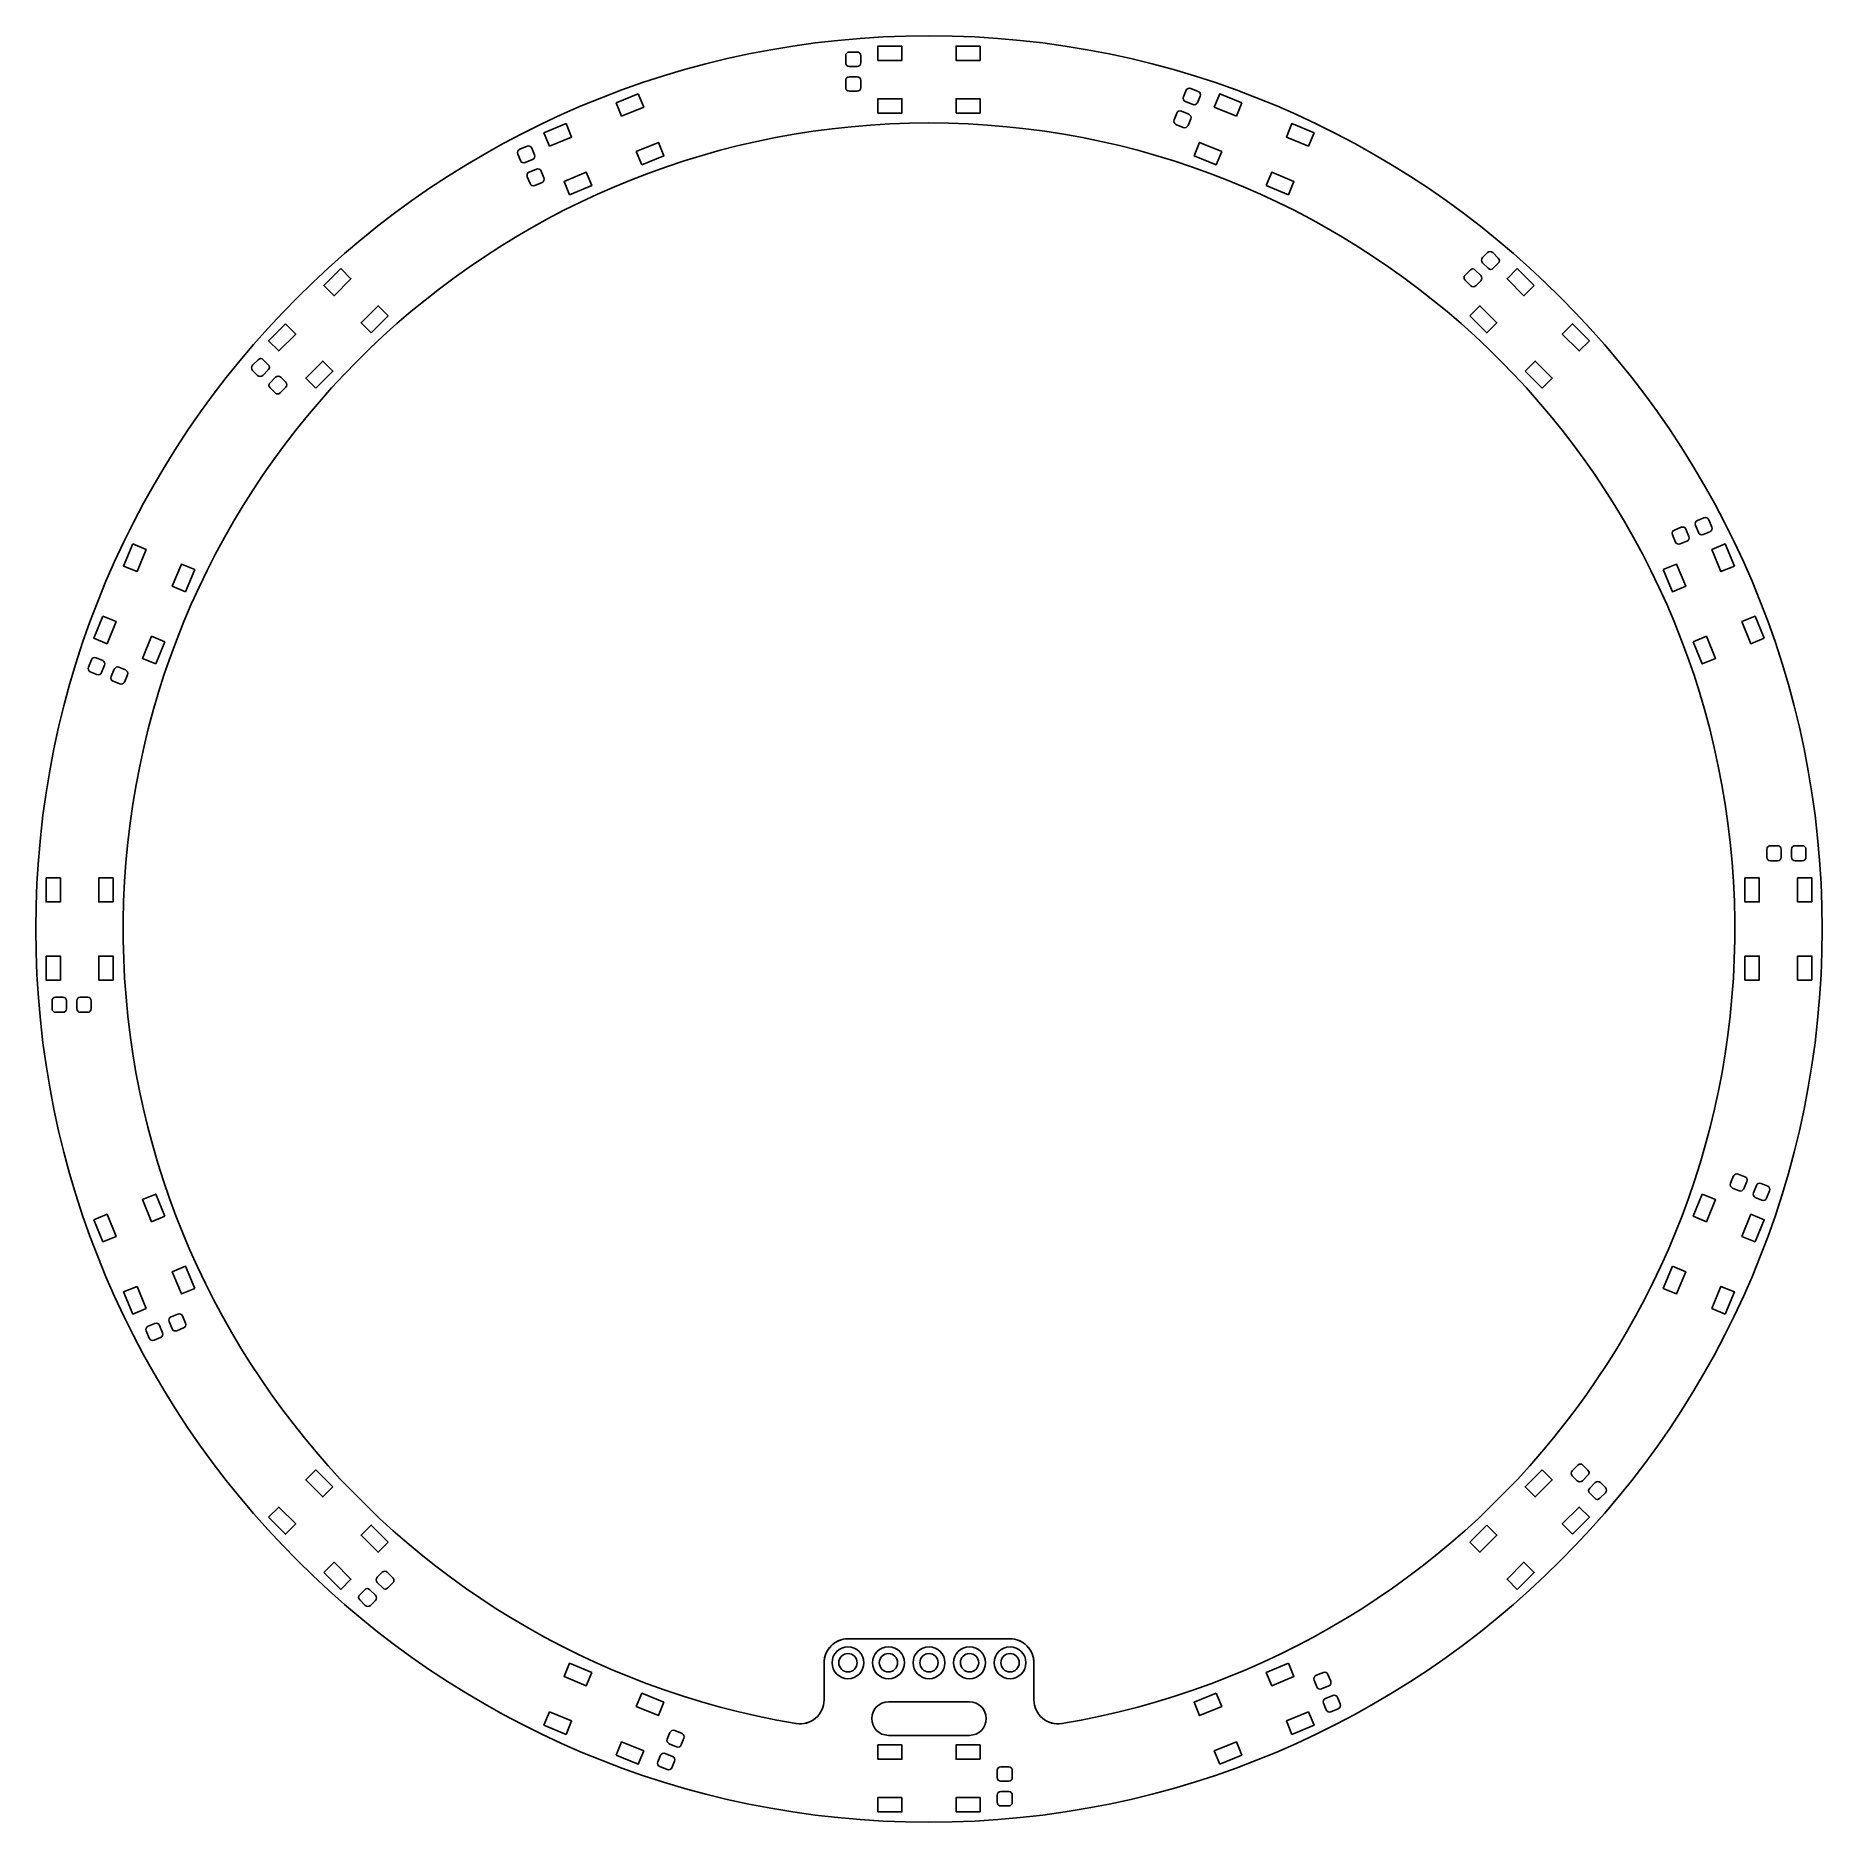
# Model space of a CAD drawing. Header units: millimetres. Extents: x -56 to 56, y -56 to 56.
import ezdxf

# ---------------------------------------------------------------- set-up
doc = ezdxf.new("R2010")
doc.units = ezdxf.units.MM
doc.layers.get('0').update_dxf_attribs({"linetype": 'CONTINUOUS'})

msp = doc.modelspace()

# ---------------------------------------------------------------- linework, layer by layer
for p, q in [((5.08, -44.5), (-5.08, -44.5)), ((-6.58, -46), (-6.58, -48.33)), ((6.58, -48.33), (6.58, -46))]:
    msp.add_line(p, q)
for points in [[(-4.29, 54.84), (-4.34, 54.91), (-4.41, 54.96), (-4.5, 54.98), (-5, 54.98), (-5.09, 54.96), (-5.16, 54.91), (-5.21, 54.84), (-5.22, 54.75), (-5.22, 54.3), (-5.21, 54.21), (-5.16, 54.14), (-5.09, 54.09), (-5, 54.08), (-4.5, 54.08), (-4.41, 54.09), (-4.34, 54.14), (-4.29, 54.21), (-4.27, 54.3), (-4.27, 54.75)], [(-1.7, 55.35), (-3.2, 55.35), (-3.2, 54.45), (-1.7, 54.45)], [(3.2, 55.35), (1.7, 55.35), (1.7, 54.45), (3.2, 54.45)], [(-4.29, 53.29), (-4.34, 53.36), (-4.41, 53.41), (-4.5, 53.43), (-5, 53.43), (-5.09, 53.41), (-5.16, 53.36), (-5.21, 53.29), (-5.22, 53.2), (-5.22, 52.75), (-5.21, 52.66), (-5.16, 52.59), (-5.09, 52.54), (-5, 52.53), (-4.5, 52.53), (-4.41, 52.54), (-4.34, 52.59), (-4.29, 52.66), (-4.27, 52.75), (-4.27, 53.2)], [(17.02, 52.3), (17, 52.39), (16.95, 52.46), (16.88, 52.51), (16.42, 52.7), (16.33, 52.72), (16.25, 52.7), (16.17, 52.65), (16.12, 52.58), (15.95, 52.17), (15.94, 52.08), (15.95, 51.99), (16, 51.92), (16.07, 51.87), (16.54, 51.68), (16.62, 51.66), (16.71, 51.68), (16.78, 51.73), (16.83, 51.8), (17, 52.22)], [(-18.23, 52.36), (-19.61, 51.79), (-19.27, 50.96), (-17.88, 51.53)], [(-3.2, 51.15), (-1.7, 51.15), (-1.7, 52.05), (-3.2, 52.05)], [(1.7, 51.15), (3.2, 51.15), (3.2, 52.05), (1.7, 52.05)], [(19.61, 51.79), (18.23, 52.36), (17.88, 51.53), (19.27, 50.96)], [(-22.75, 50.49), (-24.14, 49.91), (-23.79, 49.08), (-22.41, 49.65)], [(16.43, 50.87), (16.41, 50.96), (16.36, 51.03), (16.29, 51.08), (15.83, 51.27), (15.74, 51.29), (15.65, 51.27), (15.58, 51.22), (15.53, 51.15), (15.36, 50.73), (15.34, 50.65), (15.36, 50.56), (15.41, 50.49), (15.48, 50.44), (15.94, 50.25), (16.03, 50.23), (16.12, 50.25), (16.19, 50.3), (16.24, 50.37), (16.41, 50.79)], [(24.14, 49.91), (22.75, 50.49), (22.41, 49.65), (23.79, 49.08)], [(-18, 47.91), (-16.62, 48.48), (-16.96, 49.31), (-18.35, 48.74)], [(16.62, 48.48), (18, 47.91), (18.35, 48.74), (16.96, 49.31)], [(-24.95, 49.02), (-25.02, 49.07), (-25.11, 49.09), (-25.2, 49.07), (-25.66, 48.88), (-25.73, 48.83), (-25.78, 48.76), (-25.8, 48.67), (-25.78, 48.58), (-25.61, 48.17), (-25.56, 48.09), (-25.49, 48.05), (-25.4, 48.03), (-25.31, 48.05), (-24.85, 48.24), (-24.78, 48.29), (-24.73, 48.36), (-24.71, 48.44), (-24.73, 48.53), (-24.9, 48.95)], [(-24.36, 47.59), (-24.43, 47.64), (-24.52, 47.65), (-24.6, 47.64), (-25.06, 47.44), (-25.14, 47.4), (-25.19, 47.32), (-25.2, 47.24), (-25.19, 47.15), (-25.01, 46.74), (-24.97, 46.66), (-24.89, 46.61), (-24.81, 46.6), (-24.72, 46.61), (-24.26, 46.8), (-24.18, 46.85), (-24.14, 46.93), (-24.12, 47.01), (-24.14, 47.1), (-24.31, 47.51)], [(-22.53, 46.03), (-21.14, 46.61), (-21.49, 47.44), (-22.88, 46.86)], [(21.14, 46.61), (22.53, 46.03), (22.88, 46.86), (21.49, 47.44)], [(35.74, 41.81), (35.76, 41.9), (35.74, 41.98), (35.69, 42.06), (35.34, 42.41), (35.26, 42.46), (35.18, 42.47), (35.09, 42.46), (35.02, 42.41), (34.7, 42.09), (34.65, 42.02), (34.64, 41.93), (34.65, 41.85), (34.7, 41.77), (35.05, 41.42), (35.13, 41.37), (35.21, 41.35), (35.3, 41.37), (35.37, 41.42), (35.69, 41.74)], [(-36.88, 41.4), (-37.94, 40.34), (-37.3, 39.7), (-36.24, 40.76)], [(34.64, 40.71), (34.66, 40.8), (34.64, 40.89), (34.6, 40.96), (34.24, 41.31), (34.17, 41.36), (34.08, 41.38), (34, 41.36), (33.92, 41.31), (33.61, 40.99), (33.56, 40.92), (33.54, 40.84), (33.56, 40.75), (33.61, 40.68), (33.96, 40.32), (34.03, 40.27), (34.12, 40.26), (34.2, 40.27), (34.28, 40.32), (34.6, 40.64)], [(37.94, 40.34), (36.88, 41.4), (36.24, 40.76), (37.3, 39.7)], [(-34.97, 37.37), (-33.91, 38.43), (-34.54, 39.07), (-35.6, 38.01)], [(33.91, 38.43), (34.97, 37.37), (35.6, 38.01), (34.54, 39.07)], [(-40.34, 37.94), (-41.4, 36.88), (-40.76, 36.24), (-39.7, 37.3)], [(41.4, 36.88), (40.34, 37.94), (39.7, 37.3), (40.76, 36.24)], [(-41.81, 35.74), (-41.9, 35.76), (-41.98, 35.74), (-42.06, 35.69), (-42.41, 35.34), (-42.46, 35.26), (-42.47, 35.18), (-42.46, 35.09), (-42.41, 35.02), (-42.09, 34.7), (-42.02, 34.65), (-41.93, 34.64), (-41.85, 34.65), (-41.77, 34.7), (-41.42, 35.05), (-41.37, 35.13), (-41.35, 35.21), (-41.37, 35.3), (-41.42, 35.37), (-41.74, 35.69)], [(-38.43, 33.91), (-37.37, 34.97), (-38.01, 35.6), (-39.07, 34.54)], [(37.37, 34.97), (38.43, 33.91), (39.07, 34.54), (38.01, 35.6)], [(-40.71, 34.64), (-40.8, 34.66), (-40.89, 34.64), (-40.96, 34.6), (-41.31, 34.24), (-41.36, 34.17), (-41.38, 34.08), (-41.36, 34), (-41.31, 33.92), (-40.99, 33.61), (-40.92, 33.56), (-40.84, 33.54), (-40.75, 33.56), (-40.68, 33.61), (-40.32, 33.96), (-40.27, 34.03), (-40.26, 34.12), (-40.27, 34.2), (-40.32, 34.28), (-40.64, 34.6)], [(49.02, 24.95), (49.07, 25.02), (49.09, 25.11), (49.07, 25.2), (48.88, 25.66), (48.83, 25.73), (48.76, 25.78), (48.67, 25.8), (48.58, 25.78), (48.17, 25.61), (48.09, 25.56), (48.05, 25.49), (48.03, 25.4), (48.05, 25.31), (48.24, 24.85), (48.29, 24.78), (48.36, 24.73), (48.44, 24.71), (48.53, 24.73), (48.95, 24.9)], [(47.59, 24.36), (47.64, 24.43), (47.65, 24.52), (47.64, 24.6), (47.44, 25.06), (47.4, 25.14), (47.32, 25.19), (47.24, 25.2), (47.15, 25.19), (46.74, 25.01), (46.66, 24.97), (46.61, 24.89), (46.6, 24.81), (46.61, 24.72), (46.8, 24.26), (46.85, 24.18), (46.93, 24.14), (47.01, 24.12), (47.1, 24.14), (47.51, 24.31)], [(-49.91, 24.14), (-50.49, 22.75), (-49.65, 22.41), (-49.08, 23.79)], [(50.49, 22.75), (49.91, 24.14), (49.08, 23.79), (49.65, 22.41)], [(-46.61, 21.14), (-46.03, 22.53), (-46.86, 22.88), (-47.44, 21.49)], [(46.03, 22.53), (46.61, 21.14), (47.44, 21.49), (46.86, 22.88)], [(-51.79, 19.61), (-52.36, 18.23), (-51.53, 17.88), (-50.96, 19.27)], [(52.36, 18.23), (51.79, 19.61), (50.96, 19.27), (51.53, 17.88)], [(-48.48, 16.62), (-47.91, 18), (-48.74, 18.35), (-49.31, 16.96)], [(47.91, 18), (48.48, 16.62), (49.31, 16.96), (48.74, 18.35)], [(-52.3, 17.02), (-52.39, 17), (-52.46, 16.95), (-52.51, 16.88), (-52.7, 16.42), (-52.72, 16.33), (-52.7, 16.25), (-52.65, 16.17), (-52.58, 16.12), (-52.17, 15.95), (-52.08, 15.94), (-51.99, 15.95), (-51.92, 16), (-51.87, 16.07), (-51.68, 16.54), (-51.66, 16.62), (-51.68, 16.71), (-51.73, 16.78), (-51.8, 16.83), (-52.22, 17)], [(-50.87, 16.43), (-50.96, 16.41), (-51.03, 16.36), (-51.08, 16.29), (-51.27, 15.83), (-51.29, 15.74), (-51.27, 15.65), (-51.22, 15.58), (-51.15, 15.53), (-50.73, 15.36), (-50.65, 15.34), (-50.56, 15.36), (-50.49, 15.41), (-50.44, 15.48), (-50.25, 15.94), (-50.23, 16.03), (-50.25, 16.12), (-50.3, 16.19), (-50.37, 16.24), (-50.79, 16.41)], [(53.29, 4.29), (53.36, 4.34), (53.41, 4.41), (53.43, 4.5), (53.43, 5), (53.41, 5.09), (53.36, 5.16), (53.29, 5.21), (53.2, 5.22), (52.75, 5.22), (52.66, 5.21), (52.59, 5.16), (52.54, 5.09), (52.53, 5), (52.53, 4.5), (52.54, 4.41), (52.59, 4.34), (52.66, 4.29), (52.75, 4.28), (53.2, 4.28)], [(54.84, 4.29), (54.91, 4.34), (54.96, 4.41), (54.98, 4.5), (54.98, 5), (54.96, 5.09), (54.91, 5.16), (54.84, 5.21), (54.75, 5.22), (54.3, 5.22), (54.21, 5.21), (54.14, 5.16), (54.09, 5.09), (54.08, 5), (54.08, 4.5), (54.09, 4.41), (54.14, 4.34), (54.21, 4.29), (54.3, 4.28), (54.75, 4.28)], [(-55.35, 3.2), (-55.35, 1.7), (-54.45, 1.7), (-54.45, 3.2)], [(-51.15, 1.7), (-51.15, 3.2), (-52.05, 3.2), (-52.05, 1.7)], [(51.15, 3.2), (51.15, 1.7), (52.05, 1.7), (52.05, 3.2)], [(55.35, 1.7), (55.35, 3.2), (54.45, 3.2), (54.45, 1.7)], [(-55.35, -1.7), (-55.35, -3.2), (-54.45, -3.2), (-54.45, -1.7)], [(-51.15, -3.2), (-51.15, -1.7), (-52.05, -1.7), (-52.05, -3.2)], [(51.15, -1.7), (51.15, -3.2), (52.05, -3.2), (52.05, -1.7)], [(55.35, -3.2), (55.35, -1.7), (54.45, -1.7), (54.45, -3.2)], [(-54.84, -4.29), (-54.91, -4.34), (-54.96, -4.41), (-54.98, -4.5), (-54.98, -5), (-54.96, -5.09), (-54.91, -5.16), (-54.84, -5.21), (-54.75, -5.22), (-54.3, -5.22), (-54.21, -5.21), (-54.14, -5.16), (-54.09, -5.09), (-54.08, -5), (-54.08, -4.5), (-54.09, -4.41), (-54.14, -4.34), (-54.21, -4.29), (-54.3, -4.27), (-54.75, -4.27)], [(-53.29, -4.29), (-53.36, -4.34), (-53.41, -4.41), (-53.43, -4.5), (-53.43, -5), (-53.41, -5.09), (-53.36, -5.16), (-53.29, -5.21), (-53.2, -5.22), (-52.75, -5.22), (-52.66, -5.21), (-52.59, -5.16), (-52.54, -5.09), (-52.53, -5), (-52.53, -4.5), (-52.54, -4.41), (-52.59, -4.34), (-52.66, -4.29), (-52.75, -4.27), (-53.2, -4.27)], [(50.87, -16.43), (50.96, -16.41), (51.03, -16.36), (51.08, -16.29), (51.27, -15.83), (51.29, -15.74), (51.27, -15.65), (51.22, -15.58), (51.15, -15.53), (50.73, -15.36), (50.65, -15.34), (50.56, -15.36), (50.49, -15.41), (50.44, -15.48), (50.25, -15.94), (50.23, -16.03), (50.25, -16.12), (50.3, -16.19), (50.37, -16.24), (50.79, -16.41)], [(-47.91, -18), (-48.48, -16.62), (-49.31, -16.96), (-48.74, -18.35)], [(48.48, -16.62), (47.91, -18), (48.74, -18.35), (49.31, -16.96)], [(52.3, -17.02), (52.39, -17), (52.46, -16.95), (52.51, -16.88), (52.7, -16.42), (52.72, -16.33), (52.7, -16.25), (52.65, -16.17), (52.58, -16.12), (52.17, -15.95), (52.08, -15.94), (51.99, -15.95), (51.92, -16), (51.87, -16.07), (51.68, -16.54), (51.66, -16.62), (51.68, -16.71), (51.73, -16.78), (51.8, -16.83), (52.22, -17)], [(-52.36, -18.23), (-51.79, -19.61), (-50.96, -19.27), (-51.53, -17.88)], [(51.79, -19.61), (52.36, -18.23), (51.53, -17.88), (50.96, -19.27)], [(-46.03, -22.53), (-46.61, -21.14), (-47.44, -21.49), (-46.86, -22.88)], [(46.61, -21.14), (46.03, -22.53), (46.86, -22.88), (47.44, -21.49)], [(-50.49, -22.75), (-49.91, -24.14), (-49.08, -23.79), (-49.65, -22.41)], [(49.91, -24.14), (50.49, -22.75), (49.65, -22.41), (49.08, -23.79)], [(-47.59, -24.36), (-47.64, -24.43), (-47.65, -24.52), (-47.64, -24.6), (-47.44, -25.06), (-47.4, -25.14), (-47.32, -25.19), (-47.24, -25.2), (-47.15, -25.19), (-46.74, -25.01), (-46.66, -24.97), (-46.61, -24.89), (-46.6, -24.81), (-46.61, -24.72), (-46.8, -24.26), (-46.85, -24.18), (-46.93, -24.14), (-47.01, -24.12), (-47.1, -24.14), (-47.51, -24.31)], [(-49.02, -24.95), (-49.07, -25.02), (-49.09, -25.11), (-49.07, -25.2), (-48.88, -25.66), (-48.83, -25.73), (-48.76, -25.78), (-48.67, -25.8), (-48.58, -25.78), (-48.17, -25.61), (-48.09, -25.56), (-48.05, -25.49), (-48.03, -25.4), (-48.05, -25.31), (-48.24, -24.85), (-48.29, -24.78), (-48.36, -24.73), (-48.44, -24.71), (-48.53, -24.73), (-48.95, -24.9)], [(40.71, -34.64), (40.8, -34.66), (40.89, -34.64), (40.96, -34.6), (41.31, -34.24), (41.36, -34.17), (41.38, -34.08), (41.36, -34), (41.31, -33.92), (40.99, -33.61), (40.92, -33.56), (40.84, -33.54), (40.75, -33.56), (40.68, -33.61), (40.32, -33.96), (40.27, -34.03), (40.26, -34.12), (40.27, -34.2), (40.32, -34.28), (40.64, -34.6)], [(-37.37, -34.97), (-38.43, -33.91), (-39.07, -34.54), (-38.01, -35.6)], [(38.43, -33.91), (37.37, -34.97), (38.01, -35.6), (39.07, -34.54)], [(41.81, -35.74), (41.9, -35.76), (41.98, -35.74), (42.06, -35.69), (42.41, -35.34), (42.46, -35.26), (42.47, -35.18), (42.46, -35.09), (42.41, -35.02), (42.09, -34.7), (42.02, -34.65), (41.93, -34.64), (41.85, -34.65), (41.77, -34.7), (41.42, -35.05), (41.37, -35.13), (41.35, -35.21), (41.37, -35.3), (41.42, -35.37), (41.74, -35.69)], [(-41.4, -36.88), (-40.34, -37.94), (-39.7, -37.3), (-40.76, -36.24)], [(40.34, -37.94), (41.4, -36.88), (40.76, -36.24), (39.7, -37.3)], [(-33.91, -38.43), (-34.97, -37.37), (-35.6, -38.01), (-34.54, -39.07)], [(34.97, -37.37), (33.91, -38.43), (34.54, -39.07), (35.6, -38.01)], [(-37.94, -40.34), (-36.88, -41.4), (-36.24, -40.76), (-37.3, -39.7)], [(-34.64, -40.71), (-34.66, -40.8), (-34.64, -40.89), (-34.6, -40.96), (-34.24, -41.31), (-34.17, -41.36), (-34.08, -41.38), (-34, -41.36), (-33.92, -41.31), (-33.61, -40.99), (-33.56, -40.92), (-33.54, -40.84), (-33.56, -40.75), (-33.61, -40.68), (-33.96, -40.32), (-34.03, -40.27), (-34.12, -40.26), (-34.2, -40.27), (-34.28, -40.32), (-34.6, -40.64)], [(36.88, -41.4), (37.94, -40.34), (37.3, -39.7), (36.24, -40.76)], [(-35.74, -41.81), (-35.76, -41.9), (-35.74, -41.98), (-35.69, -42.06), (-35.34, -42.41), (-35.26, -42.46), (-35.18, -42.47), (-35.09, -42.46), (-35.02, -42.41), (-34.7, -42.09), (-34.65, -42.02), (-34.64, -41.93), (-34.65, -41.85), (-34.7, -41.77), (-35.05, -41.42), (-35.13, -41.37), (-35.21, -41.35), (-35.3, -41.37), (-35.37, -41.42), (-35.69, -41.74)], [(-21.14, -46.61), (-22.53, -46.03), (-22.88, -46.86), (-21.49, -47.44)], [(22.53, -46.03), (21.14, -46.61), (21.49, -47.44), (22.88, -46.86)], [(24.36, -47.59), (24.43, -47.64), (24.52, -47.65), (24.6, -47.64), (25.06, -47.44), (25.14, -47.4), (25.19, -47.32), (25.2, -47.24), (25.19, -47.15), (25.01, -46.74), (24.97, -46.66), (24.89, -46.61), (24.81, -46.6), (24.72, -46.61), (24.26, -46.8), (24.18, -46.85), (24.14, -46.93), (24.12, -47.01), (24.14, -47.1), (24.31, -47.51)], [(-16.62, -48.48), (-18, -47.91), (-18.35, -48.74), (-16.96, -49.31)], [(18, -47.91), (16.62, -48.48), (16.96, -49.31), (18.35, -48.74)], [(24.95, -49.02), (25.02, -49.07), (25.11, -49.09), (25.2, -49.07), (25.66, -48.88), (25.73, -48.83), (25.78, -48.76), (25.8, -48.67), (25.78, -48.58), (25.61, -48.17), (25.56, -48.09), (25.49, -48.05), (25.4, -48.03), (25.31, -48.05), (24.85, -48.24), (24.78, -48.29), (24.73, -48.36), (24.71, -48.44), (24.73, -48.53), (24.9, -48.95)], [(-24.14, -49.91), (-22.75, -50.49), (-22.41, -49.65), (-23.79, -49.08)], [(22.75, -50.49), (24.14, -49.91), (23.79, -49.08), (22.41, -49.65)], [(-16.43, -50.87), (-16.41, -50.96), (-16.36, -51.03), (-16.29, -51.08), (-15.83, -51.27), (-15.74, -51.29), (-15.65, -51.27), (-15.58, -51.22), (-15.53, -51.15), (-15.36, -50.73), (-15.34, -50.65), (-15.36, -50.56), (-15.41, -50.49), (-15.48, -50.44), (-15.94, -50.25), (-16.03, -50.23), (-16.12, -50.25), (-16.19, -50.3), (-16.24, -50.37), (-16.41, -50.79)], [(-19.61, -51.79), (-18.23, -52.36), (-17.88, -51.53), (-19.27, -50.96)], [(-1.7, -51.15), (-3.2, -51.15), (-3.2, -52.05), (-1.7, -52.05)], [(3.2, -52.05), (3.2, -51.15), (1.7, -51.15), (1.7, -52.05)], [(18.23, -52.36), (19.61, -51.79), (19.27, -50.96), (17.88, -51.53)], [(-17.02, -52.3), (-17, -52.39), (-16.95, -52.46), (-16.88, -52.51), (-16.42, -52.7), (-16.33, -52.72), (-16.25, -52.7), (-16.17, -52.65), (-16.12, -52.58), (-15.95, -52.17), (-15.94, -52.08), (-15.95, -51.99), (-16, -51.92), (-16.07, -51.87), (-16.54, -51.68), (-16.62, -51.66), (-16.71, -51.68), (-16.78, -51.73), (-16.83, -51.8), (-17, -52.22)], [(5, -52.53), (4.5, -52.53), (4.41, -52.54), (4.34, -52.59), (4.29, -52.66), (4.28, -52.75), (4.28, -53.2), (4.29, -53.29), (4.34, -53.36), (4.41, -53.41), (4.5, -53.43), (5, -53.43), (5.09, -53.41), (5.16, -53.36), (5.21, -53.29), (5.22, -53.2), (5.22, -52.75), (5.21, -52.66), (5.16, -52.59), (5.09, -52.54)], [(-1.7, -54.45), (-3.2, -54.45), (-3.2, -55.35), (-1.7, -55.35)], [(1.7, -55.35), (3.2, -55.35), (3.2, -54.45), (1.7, -54.45)], [(5, -54.98), (5.09, -54.96), (5.16, -54.91), (5.21, -54.84), (5.22, -54.75), (5.22, -54.3), (5.21, -54.21), (5.16, -54.14), (5.09, -54.09), (5, -54.08), (4.5, -54.08), (4.41, -54.09), (4.34, -54.14), (4.29, -54.21), (4.28, -54.3), (4.28, -54.75), (4.29, -54.84), (4.34, -54.91), (4.41, -54.96), (4.5, -54.98)]]:
    msp.add_lwpolyline(points, close=True)
for points in [[(8.33, -49.81, 12.045696), (-8.33, -49.81, 0.463608), (-6.58, -48.33), (-6.58, -46, -0.414214), (-5.08, -44.5), (5.08, -44.5, -0.414214), (6.58, -46), (6.58, -48.33, 0.463608)], [(5.08, -44.5), (-5.08, -44.5, 0.414213), (-6.58, -46), (-6.58, -48.33, -0.463608), (-8.33, -49.81, -12.045696), (8.33, -49.81, -0.463608), (6.58, -48.33), (6.58, -46, 0.414213)], [(2.54, -50.55, 0.999999), (2.54, -48.45), (-2.54, -48.45, 1), (-2.54, -50.55)], [(-2.54, -48.45), (2.54, -48.45, -0.999999), (2.54, -50.55), (-2.54, -50.55, -1)]]:
    msp.add_lwpolyline(points, format="xyb", close=True)
for centre, radius in [((0, 0), 56), ((0, 0), 56), ((-5.08, -46), 1), ((-5.08, -46), 0.575), ((-2.54, -46), 1), ((-2.54, -46), 0.575), ((0, -46), 1), ((0, -46), 0.575), ((2.54, -46), 1), ((2.54, -46), 0.575), ((5.08, -46), 1), ((5.08, -46), 0.575)]:
    msp.add_circle(centre, radius)
for centre, start, end in [((-5.08, -46), 90, 180), ((5.08, -46), 0, 90), ((-8.08, -48.33), 260.5087, 360), ((8.08, -48.33), 180, 279.4913)]:
    msp.add_arc(centre, 1.5, start, end)

doc.saveas('drawing.dxf')
